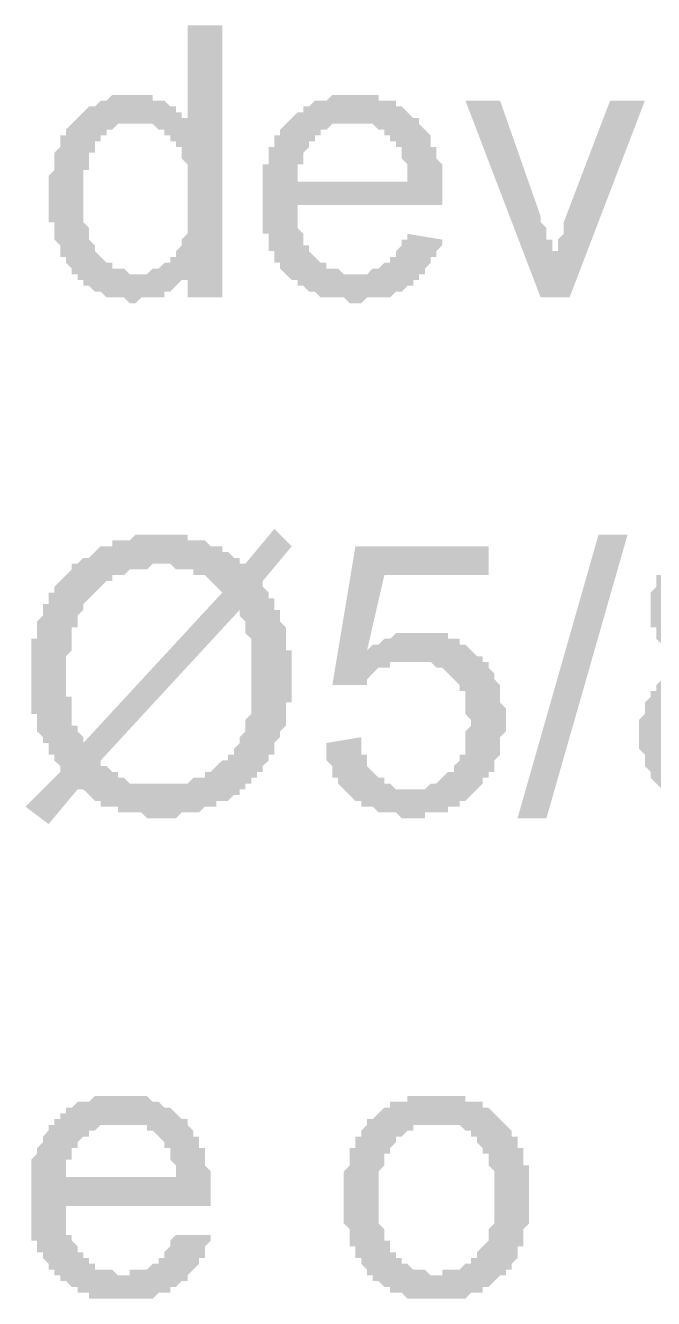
# Model space of a CAD drawing. Header units: millimetres. Extents: x 3949 to 6037, y -1956 to 1273.
# Drawn here: x 4869.92 to 4875.21, y -1666.15 to -1655.41 of the extents above; entities that cross this region are included whole.
import ezdxf

# ---------------------------------------------------------------- set-up
doc = ezdxf.new("R2010")
doc.units = ezdxf.units.MM
doc.layers.add('PADRÃO DE ENTRADA', color=7, linetype='Continuous', lineweight=0)

msp = doc.modelspace()

# ---------------------------------------------------------------- hatches: boundary and pattern name
at = {"layer": 'PADRÃO DE ENTRADA', "transparency": 33554559}
h = msp.add_hatch(color=7, dxfattribs=at)
h.paths.add_polyline_path([(4871.282, -1657.704), (4871.282, -1657.46), (4871.282, -1657.509), (4871.282, -1657.557), (4871.233, -1657.557), (4871.233, -1657.557), (4871.185, -1657.606), (4871.185, -1657.606), (4871.136, -1657.655), (4871.136, -1657.655), (4871.087, -1657.655), (4871.087, -1657.704), (4871.038, -1657.704), (4871.038, -1657.704), (4870.989, -1657.704), (4870.94, -1657.704), (4870.94, -1657.704), (4870.892, -1657.704), (4870.843, -1657.753), (4870.843, -1657.753), (4870.794, -1657.753), (4870.745, -1657.704), (4870.745, -1657.704), (4870.696, -1657.704), (4870.696, -1657.704), (4870.647, -1657.704), (4870.599, -1657.704), (4870.599, -1657.704), (4870.55, -1657.655), (4870.55, -1657.655), (4870.501, -1657.655), (4870.452, -1657.606), (4870.452, -1657.606), (4870.452, -1657.606), (4870.403, -1657.606), (4870.403, -1657.557), (4870.355, -1657.557), (4870.355, -1657.509), (4870.306, -1657.509), (4870.306, -1657.46), (4870.306, -1657.46), (4870.257, -1657.411), (4870.257, -1657.411), (4870.257, -1657.362), (4870.208, -1657.362), (4870.208, -1657.313), (4870.208, -1657.265), (4870.208, -1657.265), (4870.159, -1657.216), (4870.159, -1657.216), (4870.159, -1657.167), (4870.159, -1657.167), (4870.159, -1657.118), (4870.159, -1657.069), (4870.11, -1657.069), (4870.11, -1657.02), (4870.11, -1656.972), (4870.11, -1656.972), (4870.11, -1656.923), (4870.11, -1656.874), (4870.11, -1656.874), (4870.11, -1656.825), (4870.11, -1656.776), (4870.11, -1656.776), (4870.11, -1656.728), (4870.11, -1656.679), (4870.11, -1656.679), (4870.159, -1656.63), (4870.159, -1656.581), (4870.159, -1656.581), (4870.159, -1656.532), (4870.159, -1656.532), (4870.159, -1656.483), (4870.208, -1656.435), (4870.208, -1656.435), (4870.208, -1656.435), (4870.208, -1656.386), (4870.208, -1656.337), (4870.257, -1656.337), (4870.257, -1656.288), (4870.257, -1656.288), (4870.306, -1656.239), (4870.306, -1656.239), (4870.355, -1656.19), (4870.355, -1656.19), (4870.403, -1656.142), (4870.403, -1656.142), (4870.452, -1656.093), (4870.452, -1656.093), (4870.501, -1656.093), (4870.501, -1656.093), (4870.55, -1656.044), (4870.55, -1656.044), (4870.599, -1656.044), (4870.599, -1656.044), (4870.647, -1655.995), (4870.696, -1655.995), (4870.696, -1655.995), (4870.745, -1655.995), (4870.794, -1655.995), (4870.794, -1655.995), (4870.843, -1655.995), (4870.843, -1655.995), (4870.892, -1655.995), (4870.94, -1655.995), (4870.94, -1655.995), (4870.989, -1655.995), (4870.989, -1656.044), (4871.038, -1656.044), (4871.087, -1656.044), (4871.087, -1656.044), (4871.136, -1656.093), (4871.136, -1656.093), (4871.185, -1656.093), (4871.185, -1656.142), (4871.233, -1656.142), (4871.233, -1656.19), (4871.282, -1656.19), (4871.282, -1656.239), (4871.282, -1656.239), (4871.282, -1655.409), (4871.575, -1655.409), (4871.575, -1657.704)], flags=0)
h.paths.add_polyline_path([(4870.403, -1656.874), (4870.403, -1656.923), (4870.403, -1656.923), (4870.403, -1656.972), (4870.403, -1657.02), (4870.403, -1657.069), (4870.403, -1657.069), (4870.452, -1657.118), (4870.452, -1657.118), (4870.452, -1657.167), (4870.452, -1657.216), (4870.452, -1657.216), (4870.501, -1657.265), (4870.501, -1657.265), (4870.501, -1657.313), (4870.501, -1657.313), (4870.55, -1657.362), (4870.55, -1657.362), (4870.55, -1657.362), (4870.599, -1657.411), (4870.599, -1657.411), (4870.647, -1657.411), (4870.647, -1657.46), (4870.696, -1657.46), (4870.696, -1657.46), (4870.745, -1657.46), (4870.794, -1657.509), (4870.794, -1657.509), (4870.843, -1657.509), (4870.843, -1657.509), (4870.892, -1657.509), (4870.94, -1657.509), (4870.94, -1657.509), (4870.989, -1657.46), (4870.989, -1657.46), (4871.038, -1657.46), (4871.038, -1657.46), (4871.087, -1657.411), (4871.136, -1657.411), (4871.136, -1657.411), (4871.136, -1657.362), (4871.185, -1657.362), (4871.185, -1657.313), (4871.185, -1657.313), (4871.233, -1657.265), (4871.233, -1657.265), (4871.233, -1657.216), (4871.233, -1657.216), (4871.282, -1657.167), (4871.282, -1657.167), (4871.282, -1657.118), (4871.282, -1657.069), (4871.282, -1657.069), (4871.282, -1657.02), (4871.282, -1656.972), (4871.282, -1656.923), (4871.282, -1656.923), (4871.282, -1656.874), (4871.282, -1656.825), (4871.282, -1656.825), (4871.282, -1656.776), (4871.282, -1656.728), (4871.282, -1656.679), (4871.282, -1656.679), (4871.282, -1656.63), (4871.282, -1656.581), (4871.282, -1656.581), (4871.233, -1656.532), (4871.233, -1656.532), (4871.233, -1656.483), (4871.233, -1656.483), (4871.233, -1656.435), (4871.185, -1656.435), (4871.185, -1656.386), (4871.185, -1656.386), (4871.136, -1656.386), (4871.136, -1656.337), (4871.087, -1656.337), (4871.087, -1656.288), (4871.038, -1656.288), (4871.038, -1656.288), (4870.989, -1656.239), (4870.989, -1656.239), (4870.94, -1656.239), (4870.892, -1656.239), (4870.892, -1656.239), (4870.843, -1656.239), (4870.843, -1656.239), (4870.794, -1656.239), (4870.794, -1656.239), (4870.745, -1656.239), (4870.745, -1656.239), (4870.696, -1656.239), (4870.647, -1656.288), (4870.647, -1656.288), (4870.599, -1656.288), (4870.599, -1656.337), (4870.55, -1656.337), (4870.55, -1656.386), (4870.55, -1656.386), (4870.501, -1656.386), (4870.501, -1656.435), (4870.501, -1656.435), (4870.501, -1656.483), (4870.452, -1656.483), (4870.452, -1656.532), (4870.452, -1656.532), (4870.452, -1656.581), (4870.452, -1656.63), (4870.403, -1656.63), (4870.403, -1656.679), (4870.403, -1656.728), (4870.403, -1656.728), (4870.403, -1656.776), (4870.403, -1656.825), (4870.403, -1656.874), (4870.403, -1656.874)], flags=0)
h = msp.add_hatch(color=7, dxfattribs=at)
h.paths.add_polyline_path([(4873.137, -1657.167), (4873.43, -1657.216), (4873.43, -1657.216), (4873.43, -1657.265), (4873.381, -1657.313), (4873.381, -1657.313), (4873.381, -1657.362), (4873.333, -1657.362), (4873.333, -1657.411), (4873.333, -1657.411), (4873.284, -1657.46), (4873.284, -1657.46), (4873.284, -1657.509), (4873.235, -1657.509), (4873.235, -1657.557), (4873.186, -1657.557), (4873.186, -1657.606), (4873.186, -1657.606), (4873.137, -1657.606), (4873.137, -1657.606), (4873.089, -1657.655), (4873.089, -1657.655), (4873.04, -1657.655), (4873.04, -1657.655), (4872.991, -1657.704), (4872.942, -1657.704), (4872.942, -1657.704), (4872.893, -1657.704), (4872.844, -1657.704), (4872.844, -1657.704), (4872.796, -1657.704), (4872.747, -1657.753), (4872.747, -1657.753), (4872.698, -1657.753), (4872.698, -1657.753), (4872.649, -1657.753), (4872.649, -1657.753), (4872.6, -1657.704), (4872.551, -1657.704), (4872.551, -1657.704), (4872.503, -1657.704), (4872.454, -1657.704), (4872.454, -1657.704), (4872.405, -1657.704), (4872.356, -1657.655), (4872.356, -1657.655), (4872.307, -1657.655), (4872.307, -1657.655), (4872.259, -1657.606), (4872.259, -1657.606), (4872.21, -1657.606), (4872.21, -1657.557), (4872.161, -1657.557), (4872.161, -1657.557), (4872.112, -1657.509), (4872.112, -1657.509), (4872.112, -1657.509), (4872.063, -1657.46), (4872.063, -1657.46), (4872.063, -1657.411), (4872.014, -1657.411), (4872.014, -1657.362), (4872.014, -1657.362), (4872.014, -1657.313), (4871.966, -1657.313), (4871.966, -1657.265), (4871.966, -1657.216), (4871.966, -1657.216), (4871.966, -1657.167), (4871.917, -1657.167), (4871.917, -1657.118), (4871.917, -1657.069), (4871.917, -1657.069), (4871.917, -1657.02), (4871.917, -1656.972), (4871.917, -1656.923), (4871.917, -1656.923), (4871.917, -1656.874), (4871.917, -1656.825), (4871.917, -1656.825), (4871.917, -1656.776), (4871.917, -1656.728), (4871.917, -1656.679), (4871.917, -1656.679), (4871.917, -1656.63), (4871.917, -1656.581), (4871.966, -1656.581), (4871.966, -1656.532), (4871.966, -1656.532), (4871.966, -1656.483), (4871.966, -1656.435), (4872.014, -1656.435), (4872.014, -1656.386), (4872.014, -1656.386), (4872.014, -1656.337), (4872.063, -1656.337), (4872.063, -1656.288), (4872.063, -1656.288), (4872.112, -1656.239), (4872.112, -1656.239), (4872.112, -1656.239), (4872.161, -1656.19), (4872.161, -1656.19), (4872.21, -1656.142), (4872.21, -1656.142), (4872.259, -1656.142), (4872.259, -1656.093), (4872.307, -1656.093), (4872.307, -1656.093), (4872.356, -1656.044), (4872.356, -1656.044), (4872.405, -1656.044), (4872.405, -1656.044), (4872.454, -1656.044), (4872.503, -1655.995), (4872.503, -1655.995), (4872.551, -1655.995), (4872.6, -1655.995), (4872.6, -1655.995), (4872.649, -1655.995), (4872.698, -1655.995), (4872.698, -1655.995), (4872.698, -1655.995), (4872.747, -1655.995), (4872.796, -1655.995), (4872.796, -1655.995), (4872.844, -1655.995), (4872.893, -1655.995), (4872.893, -1656.044), (4872.942, -1656.044), (4872.942, -1656.044), (4872.991, -1656.044), (4873.04, -1656.044), (4873.04, -1656.093), (4873.089, -1656.093), (4873.089, -1656.093), (4873.137, -1656.142), (4873.137, -1656.142), (4873.186, -1656.19), (4873.186, -1656.19), (4873.235, -1656.19), (4873.235, -1656.239), (4873.235, -1656.239), (4873.284, -1656.288), (4873.284, -1656.288), (4873.284, -1656.288), (4873.333, -1656.337), (4873.333, -1656.337), (4873.333, -1656.386), (4873.333, -1656.435), (4873.381, -1656.435), (4873.381, -1656.483), (4873.381, -1656.483), (4873.381, -1656.532), (4873.381, -1656.532), (4873.43, -1656.581), (4873.43, -1656.63), (4873.43, -1656.63), (4873.43, -1656.679), (4873.43, -1656.728), (4873.43, -1656.776), (4873.43, -1656.776), (4873.43, -1656.825), (4873.43, -1656.874), (4873.43, -1656.874), (4873.43, -1656.923), (4873.43, -1656.923), (4872.21, -1656.923), (4872.21, -1656.972), (4872.21, -1657.02), (4872.21, -1657.02), (4872.21, -1657.069), (4872.21, -1657.118), (4872.21, -1657.118), (4872.259, -1657.167), (4872.259, -1657.216), (4872.259, -1657.216), (4872.259, -1657.265), (4872.307, -1657.265), (4872.307, -1657.313), (4872.307, -1657.313), (4872.356, -1657.362), (4872.356, -1657.362), (4872.356, -1657.362), (4872.405, -1657.411), (4872.405, -1657.411), (4872.454, -1657.411), (4872.454, -1657.46), (4872.503, -1657.46), (4872.551, -1657.46), (4872.551, -1657.46), (4872.6, -1657.509), (4872.6, -1657.509), (4872.649, -1657.509), (4872.698, -1657.509), (4872.698, -1657.509), (4872.747, -1657.509), (4872.747, -1657.509), (4872.796, -1657.509), (4872.844, -1657.46), (4872.844, -1657.46), (4872.893, -1657.46), (4872.893, -1657.46), (4872.942, -1657.411), (4872.942, -1657.411), (4872.991, -1657.411), (4872.991, -1657.362), (4873.04, -1657.362), (4873.04, -1657.313), (4873.04, -1657.313), (4873.089, -1657.265), (4873.089, -1657.265), (4873.089, -1657.216), (4873.137, -1657.216), (4873.137, -1657.167), (4873.137, -1657.167)], flags=0)
h.paths.add_polyline_path([(4872.21, -1656.728), (4873.137, -1656.728), (4873.137, -1656.679), (4873.137, -1656.63), (4873.137, -1656.581), (4873.137, -1656.581), (4873.089, -1656.532), (4873.089, -1656.483), (4873.089, -1656.483), (4873.089, -1656.435), (4873.04, -1656.435), (4873.04, -1656.386), (4873.04, -1656.386), (4872.991, -1656.386), (4872.991, -1656.337), (4872.942, -1656.337), (4872.942, -1656.288), (4872.893, -1656.288), (4872.893, -1656.288), (4872.844, -1656.239), (4872.844, -1656.239), (4872.796, -1656.239), (4872.796, -1656.239), (4872.747, -1656.239), (4872.698, -1656.239), (4872.698, -1656.239), (4872.649, -1656.239), (4872.6, -1656.239), (4872.6, -1656.239), (4872.551, -1656.239), (4872.551, -1656.239), (4872.503, -1656.239), (4872.454, -1656.288), (4872.454, -1656.288), (4872.405, -1656.288), (4872.405, -1656.337), (4872.356, -1656.337), (4872.356, -1656.337), (4872.356, -1656.386), (4872.307, -1656.386), (4872.307, -1656.435), (4872.307, -1656.435), (4872.259, -1656.483), (4872.259, -1656.483), (4872.259, -1656.532), (4872.259, -1656.581), (4872.21, -1656.581), (4872.21, -1656.63), (4872.21, -1656.679), (4872.21, -1656.679), (4872.21, -1656.728)], flags=0)
for points in [[(4874.26, -1657.704), (4873.626, -1656.044), (4873.918, -1656.044), (4874.26, -1657.02), (4874.26, -1657.069), (4874.26, -1657.069), (4874.309, -1657.118), (4874.309, -1657.167), (4874.309, -1657.167), (4874.309, -1657.216), (4874.358, -1657.216), (4874.358, -1657.265), (4874.358, -1657.313), (4874.358, -1657.313), (4874.358, -1657.362), (4874.358, -1657.313), (4874.407, -1657.313), (4874.407, -1657.265), (4874.407, -1657.265), (4874.407, -1657.216), (4874.407, -1657.216), (4874.455, -1657.167), (4874.455, -1657.118), (4874.455, -1657.118), (4874.455, -1657.069), (4874.455, -1657.069), (4874.846, -1656.044), (4875.139, -1656.044), (4874.504, -1657.704)], [(4872.454, -1661.463), (4872.747, -1661.414), (4872.747, -1661.463), (4872.747, -1661.512), (4872.747, -1661.512), (4872.747, -1661.561), (4872.796, -1661.561), (4872.796, -1661.61), (4872.796, -1661.658), (4872.796, -1661.658), (4872.844, -1661.707), (4872.844, -1661.707), (4872.844, -1661.707), (4872.893, -1661.756), (4872.893, -1661.756), (4872.942, -1661.756), (4872.942, -1661.805), (4872.991, -1661.805), (4872.991, -1661.805), (4873.04, -1661.854), (4873.089, -1661.854), (4873.089, -1661.854), (4873.137, -1661.854), (4873.186, -1661.854), (4873.186, -1661.854), (4873.186, -1661.854), (4873.235, -1661.854), (4873.284, -1661.854), (4873.284, -1661.854), (4873.333, -1661.805), (4873.333, -1661.805), (4873.381, -1661.805), (4873.381, -1661.805), (4873.43, -1661.756), (4873.43, -1661.756), (4873.479, -1661.707), (4873.479, -1661.707), (4873.528, -1661.707), (4873.528, -1661.658), (4873.528, -1661.658), (4873.577, -1661.61), (4873.577, -1661.61), (4873.577, -1661.561), (4873.626, -1661.561), (4873.626, -1661.512), (4873.626, -1661.512), (4873.626, -1661.463), (4873.626, -1661.414), (4873.626, -1661.414), (4873.626, -1661.365), (4873.674, -1661.317), (4873.674, -1661.268), (4873.674, -1661.268), (4873.674, -1661.268), (4873.626, -1661.219), (4873.626, -1661.17), (4873.626, -1661.17), (4873.626, -1661.121), (4873.626, -1661.073), (4873.626, -1661.073), (4873.626, -1661.024), (4873.577, -1661.024), (4873.577, -1660.975), (4873.577, -1660.975), (4873.528, -1660.926), (4873.528, -1660.926), (4873.528, -1660.926), (4873.479, -1660.877), (4873.479, -1660.877), (4873.43, -1660.828), (4873.43, -1660.828), (4873.381, -1660.828), (4873.381, -1660.828), (4873.333, -1660.78), (4873.333, -1660.78), (4873.284, -1660.78), (4873.235, -1660.78), (4873.235, -1660.78), (4873.186, -1660.78), (4873.186, -1660.78), (4873.137, -1660.78), (4873.089, -1660.78), (4873.089, -1660.78), (4873.04, -1660.78), (4872.991, -1660.78), (4872.991, -1660.828), (4872.942, -1660.828), (4872.942, -1660.828), (4872.942, -1660.828), (4872.893, -1660.828), (4872.844, -1660.877), (4872.844, -1660.877), (4872.796, -1660.926), (4872.796, -1660.926), (4872.796, -1660.975), (4872.747, -1660.975), (4872.747, -1660.975), (4872.503, -1660.975), (4872.698, -1659.803), (4873.821, -1659.803), (4873.821, -1660.047), (4872.942, -1660.047), (4872.796, -1660.682), (4872.844, -1660.633), (4872.844, -1660.633), (4872.893, -1660.633), (4872.942, -1660.584), (4872.942, -1660.584), (4872.991, -1660.584), (4872.991, -1660.584), (4873.04, -1660.536), (4873.089, -1660.536), (4873.089, -1660.536), (4873.137, -1660.536), (4873.137, -1660.536), (4873.186, -1660.536), (4873.235, -1660.536), (4873.235, -1660.536), (4873.284, -1660.536), (4873.284, -1660.536), (4873.333, -1660.536), (4873.381, -1660.536), (4873.381, -1660.536), (4873.43, -1660.536), (4873.479, -1660.536), (4873.479, -1660.584), (4873.528, -1660.584), (4873.528, -1660.584), (4873.577, -1660.584), (4873.577, -1660.633), (4873.626, -1660.633), (4873.626, -1660.633), (4873.674, -1660.682), (4873.674, -1660.682), (4873.723, -1660.731), (4873.723, -1660.731), (4873.723, -1660.731), (4873.772, -1660.731), (4873.772, -1660.78), (4873.821, -1660.78), (4873.821, -1660.828), (4873.821, -1660.828), (4873.87, -1660.877), (4873.87, -1660.877), (4873.87, -1660.926), (4873.918, -1660.975), (4873.918, -1660.975), (4873.918, -1661.024), (4873.918, -1661.024), (4873.918, -1661.073), (4873.918, -1661.121), (4873.918, -1661.121), (4873.967, -1661.17), (4873.967, -1661.219), (4873.967, -1661.219), (4873.967, -1661.268), (4873.967, -1661.317), (4873.967, -1661.317), (4873.967, -1661.365), (4873.918, -1661.414), (4873.918, -1661.414), (4873.918, -1661.463), (4873.918, -1661.512), (4873.918, -1661.512), (4873.918, -1661.561), (4873.918, -1661.561), (4873.87, -1661.61), (4873.87, -1661.658), (4873.87, -1661.658), (4873.87, -1661.707), (4873.821, -1661.707), (4873.821, -1661.756), (4873.772, -1661.756), (4873.772, -1661.805), (4873.772, -1661.805), (4873.772, -1661.805), (4873.723, -1661.854), (4873.723, -1661.854), (4873.674, -1661.902), (4873.674, -1661.902), (4873.626, -1661.951), (4873.626, -1661.951), (4873.577, -1661.951), (4873.577, -1662), (4873.528, -1662), (4873.528, -1662), (4873.479, -1662), (4873.479, -1662.049), (4873.43, -1662.049), (4873.381, -1662.049), (4873.381, -1662.049), (4873.333, -1662.049), (4873.284, -1662.049), (4873.284, -1662.098), (4873.235, -1662.098), (4873.186, -1662.098), (4873.186, -1662.098), (4873.186, -1662.098), (4873.137, -1662.098), (4873.089, -1662.098), (4873.089, -1662.098), (4873.04, -1662.049), (4872.991, -1662.049), (4872.991, -1662.049), (4872.942, -1662.049), (4872.893, -1662.049), (4872.893, -1662.049), (4872.844, -1662), (4872.844, -1662), (4872.796, -1662), (4872.747, -1662), (4872.747, -1661.951), (4872.698, -1661.951), (4872.698, -1661.951), (4872.649, -1661.902), (4872.649, -1661.902), (4872.649, -1661.902), (4872.6, -1661.854), (4872.6, -1661.854), (4872.551, -1661.805), (4872.551, -1661.805), (4872.551, -1661.756), (4872.503, -1661.756), (4872.503, -1661.707), (4872.503, -1661.707), (4872.503, -1661.658), (4872.454, -1661.61), (4872.454, -1661.61), (4872.454, -1661.561), (4872.454, -1661.561), (4872.454, -1661.512), (4872.454, -1661.463), (4872.454, -1661.463)]]:
    msp.add_hatch(color=7, dxfattribs=at).paths.add_polyline_path(points)
h = msp.add_hatch(color=7, dxfattribs=at)
h.paths.add_polyline_path([(4871.77, -1659.95), (4872.014, -1659.657), (4872.161, -1659.803), (4871.917, -1660.096), (4871.917, -1660.145), (4871.966, -1660.194), (4871.966, -1660.194), (4871.966, -1660.243), (4872.014, -1660.243), (4872.014, -1660.291), (4872.014, -1660.34), (4872.063, -1660.34), (4872.063, -1660.389), (4872.063, -1660.389), (4872.063, -1660.438), (4872.063, -1660.438), (4872.063, -1660.438), (4872.112, -1660.487), (4872.112, -1660.536), (4872.112, -1660.536), (4872.112, -1660.584), (4872.112, -1660.584), (4872.112, -1660.633), (4872.112, -1660.682), (4872.161, -1660.682), (4872.161, -1660.731), (4872.161, -1660.78), (4872.161, -1660.78), (4872.161, -1660.828), (4872.161, -1660.877), (4872.161, -1660.877), (4872.161, -1660.926), (4872.161, -1660.975), (4872.161, -1661.024), (4872.161, -1661.024), (4872.161, -1661.073), (4872.161, -1661.121), (4872.112, -1661.121), (4872.112, -1661.17), (4872.112, -1661.17), (4872.112, -1661.219), (4872.112, -1661.268), (4872.112, -1661.268), (4872.112, -1661.317), (4872.063, -1661.365), (4872.063, -1661.365), (4872.063, -1661.414), (4872.063, -1661.414), (4872.014, -1661.463), (4872.014, -1661.463), (4872.014, -1661.512), (4872.014, -1661.512), (4872.014, -1661.561), (4871.966, -1661.561), (4871.966, -1661.61), (4871.917, -1661.658), (4871.917, -1661.658), (4871.917, -1661.707), (4871.868, -1661.707), (4871.868, -1661.756), (4871.819, -1661.756), (4871.819, -1661.805), (4871.819, -1661.805), (4871.77, -1661.805), (4871.77, -1661.854), (4871.722, -1661.854), (4871.722, -1661.902), (4871.673, -1661.902), (4871.673, -1661.902), (4871.624, -1661.951), (4871.624, -1661.951), (4871.575, -1661.951), (4871.526, -1661.951), (4871.526, -1662), (4871.477, -1662), (4871.477, -1662), (4871.429, -1662), (4871.38, -1662.049), (4871.38, -1662.049), (4871.331, -1662.049), (4871.331, -1662.049), (4871.282, -1662.049), (4871.233, -1662.049), (4871.233, -1662.049), (4871.185, -1662.098), (4871.136, -1662.098), (4871.136, -1662.098), (4871.087, -1662.098), (4871.038, -1662.098), (4871.038, -1662.098), (4870.989, -1662.098), (4870.94, -1662.098), (4870.94, -1662.098), (4870.892, -1662.049), (4870.843, -1662.049), (4870.843, -1662.049), (4870.794, -1662.049), (4870.794, -1662.049), (4870.745, -1662.049), (4870.696, -1662.049), (4870.696, -1662), (4870.647, -1662), (4870.647, -1662), (4870.599, -1662), (4870.599, -1662), (4870.55, -1662), (4870.55, -1661.951), (4870.501, -1661.951), (4870.501, -1661.951), (4870.452, -1661.902), (4870.452, -1661.902), (4870.403, -1661.854), (4870.355, -1661.854), (4870.355, -1661.854), (4870.11, -1662.147), (4869.915, -1662), (4870.208, -1661.707), (4870.208, -1661.658), (4870.159, -1661.61), (4870.159, -1661.61), (4870.159, -1661.561), (4870.11, -1661.561), (4870.11, -1661.512), (4870.11, -1661.463), (4870.062, -1661.463), (4870.062, -1661.414), (4870.062, -1661.414), (4870.013, -1661.365), (4870.013, -1661.365), (4870.013, -1661.317), (4870.013, -1661.317), (4870.013, -1661.317), (4870.013, -1661.268), (4870.013, -1661.219), (4869.964, -1661.219), (4869.964, -1661.17), (4869.964, -1661.17), (4869.964, -1661.121), (4869.964, -1661.073), (4869.964, -1661.073), (4869.964, -1661.024), (4869.964, -1660.975), (4869.964, -1660.975), (4869.964, -1660.926), (4869.964, -1660.877), (4869.964, -1660.877), (4869.964, -1660.828), (4869.964, -1660.78), (4869.964, -1660.78), (4869.964, -1660.731), (4869.964, -1660.682), (4869.964, -1660.682), (4869.964, -1660.633), (4869.964, -1660.584), (4870.013, -1660.584), (4870.013, -1660.536), (4870.013, -1660.536), (4870.013, -1660.487), (4870.013, -1660.438), (4870.013, -1660.438), (4870.062, -1660.389), (4870.062, -1660.389), (4870.062, -1660.34), (4870.062, -1660.291), (4870.11, -1660.291), (4870.11, -1660.291), (4870.11, -1660.243), (4870.11, -1660.194), (4870.159, -1660.194), (4870.159, -1660.145), (4870.159, -1660.145), (4870.208, -1660.096), (4870.208, -1660.096), (4870.257, -1660.047), (4870.257, -1660.047), (4870.306, -1659.998), (4870.306, -1659.998), (4870.306, -1659.95), (4870.355, -1659.95), (4870.355, -1659.95), (4870.403, -1659.901), (4870.452, -1659.901), (4870.452, -1659.901), (4870.501, -1659.852), (4870.501, -1659.852), (4870.501, -1659.852), (4870.55, -1659.803), (4870.599, -1659.803), (4870.599, -1659.803), (4870.647, -1659.803), (4870.647, -1659.754), (4870.696, -1659.754), (4870.745, -1659.754), (4870.745, -1659.754), (4870.794, -1659.754), (4870.794, -1659.754), (4870.843, -1659.706), (4870.892, -1659.706), (4870.892, -1659.706), (4870.94, -1659.706), (4870.989, -1659.706), (4870.989, -1659.706), (4871.038, -1659.706), (4871.038, -1659.706), (4871.087, -1659.706), (4871.136, -1659.706), (4871.185, -1659.706), (4871.185, -1659.706), (4871.233, -1659.706), (4871.282, -1659.706), (4871.282, -1659.754), (4871.331, -1659.754), (4871.331, -1659.754), (4871.38, -1659.754), (4871.429, -1659.754), (4871.429, -1659.754), (4871.429, -1659.754), (4871.477, -1659.803), (4871.526, -1659.803), (4871.526, -1659.803), (4871.575, -1659.803), (4871.575, -1659.852), (4871.624, -1659.852), (4871.624, -1659.852), (4871.673, -1659.901), (4871.722, -1659.901), (4871.722, -1659.95), (4871.77, -1659.95), (4871.77, -1659.95)], flags=0)
h.paths.add_polyline_path([(4871.575, -1660.194), (4871.526, -1660.145), (4871.526, -1660.145), (4871.477, -1660.096), (4871.477, -1660.096), (4871.429, -1660.047), (4871.38, -1660.047), (4871.38, -1660.047), (4871.331, -1660.047), (4871.331, -1659.998), (4871.331, -1659.998), (4871.282, -1659.998), (4871.282, -1659.998), (4871.233, -1659.998), (4871.185, -1659.998), (4871.185, -1659.998), (4871.136, -1659.95), (4871.087, -1659.95), (4871.087, -1659.95), (4871.038, -1659.95), (4871.038, -1659.95), (4870.989, -1659.95), (4870.94, -1659.998), (4870.94, -1659.998), (4870.892, -1659.998), (4870.843, -1659.998), (4870.843, -1659.998), (4870.794, -1659.998), (4870.794, -1659.998), (4870.745, -1660.047), (4870.745, -1660.047), (4870.696, -1660.047), (4870.647, -1660.047), (4870.647, -1660.096), (4870.599, -1660.096), (4870.599, -1660.096), (4870.55, -1660.145), (4870.55, -1660.145), (4870.501, -1660.194), (4870.501, -1660.194), (4870.501, -1660.194), (4870.452, -1660.243), (4870.452, -1660.243), (4870.452, -1660.243), (4870.403, -1660.291), (4870.403, -1660.291), (4870.403, -1660.34), (4870.403, -1660.34), (4870.355, -1660.389), (4870.355, -1660.389), (4870.355, -1660.438), (4870.355, -1660.487), (4870.306, -1660.487), (4870.306, -1660.536), (4870.306, -1660.536), (4870.306, -1660.584), (4870.306, -1660.633), (4870.306, -1660.633), (4870.306, -1660.682), (4870.257, -1660.731), (4870.257, -1660.731), (4870.257, -1660.78), (4870.257, -1660.828), (4870.257, -1660.877), (4870.257, -1660.877), (4870.257, -1660.926), (4870.257, -1660.975), (4870.257, -1661.024), (4870.257, -1661.024), (4870.257, -1661.073), (4870.306, -1661.073), (4870.306, -1661.121), (4870.306, -1661.17), (4870.306, -1661.17), (4870.306, -1661.219), (4870.306, -1661.219), (4870.306, -1661.219), (4870.306, -1661.268), (4870.306, -1661.317), (4870.355, -1661.317), (4870.355, -1661.365), (4870.355, -1661.365), (4870.403, -1661.414), (4870.403, -1661.463), (4870.403, -1661.463)], flags=0)
h.paths.add_polyline_path([(4871.722, -1660.34), (4870.55, -1661.61), (4870.55, -1661.658), (4870.599, -1661.658), (4870.647, -1661.707), (4870.647, -1661.707), (4870.696, -1661.707), (4870.696, -1661.756), (4870.745, -1661.756), (4870.745, -1661.756), (4870.745, -1661.756), (4870.794, -1661.805), (4870.843, -1661.805), (4870.843, -1661.805), (4870.892, -1661.805), (4870.892, -1661.805), (4870.94, -1661.805), (4870.989, -1661.805), (4870.989, -1661.805), (4871.038, -1661.805), (4871.038, -1661.805), (4871.087, -1661.805), (4871.136, -1661.805), (4871.136, -1661.805), (4871.185, -1661.805), (4871.233, -1661.805), (4871.233, -1661.805), (4871.282, -1661.805), (4871.282, -1661.805), (4871.331, -1661.756), (4871.38, -1661.756), (4871.38, -1661.756), (4871.429, -1661.756), (4871.429, -1661.707), (4871.477, -1661.707), (4871.477, -1661.707), (4871.526, -1661.658), (4871.526, -1661.658), (4871.575, -1661.61), (4871.575, -1661.61), (4871.624, -1661.61), (4871.624, -1661.561), (4871.624, -1661.561), (4871.673, -1661.561), (4871.673, -1661.512), (4871.673, -1661.512), (4871.722, -1661.463), (4871.722, -1661.463), (4871.722, -1661.414), (4871.722, -1661.414), (4871.77, -1661.365), (4871.77, -1661.317), (4871.77, -1661.317), (4871.77, -1661.268), (4871.77, -1661.268), (4871.819, -1661.219), (4871.819, -1661.17), (4871.819, -1661.17), (4871.819, -1661.121), (4871.819, -1661.073), (4871.819, -1661.073), (4871.819, -1661.024), (4871.819, -1660.975), (4871.819, -1660.975), (4871.819, -1660.926), (4871.819, -1660.926), (4871.819, -1660.877), (4871.819, -1660.828), (4871.819, -1660.78), (4871.819, -1660.78), (4871.819, -1660.731), (4871.819, -1660.682), (4871.819, -1660.682), (4871.819, -1660.633), (4871.819, -1660.633), (4871.819, -1660.584), (4871.77, -1660.536), (4871.77, -1660.536), (4871.77, -1660.487), (4871.77, -1660.487), (4871.77, -1660.438), (4871.722, -1660.389), (4871.722, -1660.389), (4871.722, -1660.34), (4871.722, -1660.34)], flags=0)
h = msp.add_hatch(color=7, dxfattribs=at)
h.paths.add_polyline_path([(4875.53, -1660.78), (4875.481, -1660.78), (4875.481, -1660.78), (4875.432, -1660.78), (4875.432, -1660.731), (4875.383, -1660.731), (4875.383, -1660.682), (4875.334, -1660.682), (4875.334, -1660.682), (4875.285, -1660.633), (4875.285, -1660.633), (4875.285, -1660.633), (4875.237, -1660.584), (4875.237, -1660.584), (4875.237, -1660.536), (4875.237, -1660.487), (4875.188, -1660.487), (4875.188, -1660.438), (4875.188, -1660.438), (4875.188, -1660.389), (4875.188, -1660.34), (4875.188, -1660.34), (4875.188, -1660.291), (4875.188, -1660.291), (4875.188, -1660.243), (4875.188, -1660.194), (4875.188, -1660.194), (4875.237, -1660.145), (4875.237, -1660.096), (4875.237, -1660.096), (4875.237, -1660.047), (4875.285, -1660.047), (4875.285, -1659.998), (4875.285, -1659.998), (4875.334, -1659.95), (4875.334, -1659.95), (4875.383, -1659.901), (4875.383, -1659.901), (4875.383, -1659.901), (4875.432, -1659.852), (4875.432, -1659.852), (4875.481, -1659.852), (4875.481, -1659.803), (4875.53, -1659.803), (4875.53, -1659.803), (4875.578, -1659.803), (4875.578, -1659.754), (4875.627, -1659.754), (4875.676, -1659.754), (4875.676, -1659.754), (4875.725, -1659.754), (4875.774, -1659.754), (4875.774, -1659.754), (4875.822, -1659.754), (4875.871, -1659.754), (4875.871, -1659.754), (4875.92, -1659.754), (4875.969, -1659.754), (4875.969, -1659.754), (4876.018, -1659.754), (4876.067, -1659.754), (4876.067, -1659.754), (4876.115, -1659.803), (4876.115, -1659.803), (4876.164, -1659.803), (4876.213, -1659.803), (4876.213, -1659.852), (4876.262, -1659.852), (4876.262, -1659.852), (4876.311, -1659.901), (4876.311, -1659.901), (4876.311, -1659.901), (4876.359, -1659.95), (4876.359, -1659.95), (4876.408, -1659.998), (4876.408, -1659.998), (4876.408, -1660.047), (4876.457, -1660.047), (4876.457, -1660.096), (4876.457, -1660.096), (4876.506, -1660.145), (4876.506, -1660.194), (4876.506, -1660.194), (4876.506, -1660.243), (4876.506, -1660.291), (4876.506, -1660.291), (4876.506, -1660.34), (4876.506, -1660.34), (4876.506, -1660.389), (4876.506, -1660.389), (4876.506, -1660.438), (4876.506, -1660.487), (4876.506, -1660.487), (4876.457, -1660.536), (4876.457, -1660.536), (4876.457, -1660.584), (4876.457, -1660.633), (4876.408, -1660.633), (4876.408, -1660.633), (4876.408, -1660.682), (4876.359, -1660.682), (4876.359, -1660.682), (4876.311, -1660.731), (4876.311, -1660.731), (4876.262, -1660.731), (4876.262, -1660.78), (4876.213, -1660.78), (4876.164, -1660.78), (4876.164, -1660.78), (4876.213, -1660.828), (4876.262, -1660.828), (4876.262, -1660.828), (4876.311, -1660.828), (4876.311, -1660.877), (4876.359, -1660.877), (4876.359, -1660.877), (4876.408, -1660.926), (4876.408, -1660.926), (4876.457, -1660.975), (4876.457, -1660.975), (4876.506, -1661.024), (4876.506, -1661.024), (4876.506, -1661.024), (4876.555, -1661.073), (4876.555, -1661.121), (4876.555, -1661.121), (4876.555, -1661.17), (4876.604, -1661.17), (4876.604, -1661.219), (4876.604, -1661.268), (4876.604, -1661.268), (4876.604, -1661.317), (4876.604, -1661.365), (4876.604, -1661.365), (4876.604, -1661.365), (4876.604, -1661.414), (4876.604, -1661.463), (4876.604, -1661.463), (4876.604, -1661.512), (4876.604, -1661.561), (4876.604, -1661.561), (4876.555, -1661.61), (4876.555, -1661.61), (4876.555, -1661.658), (4876.555, -1661.707), (4876.506, -1661.707), (4876.506, -1661.756), (4876.506, -1661.756), (4876.457, -1661.805), (4876.457, -1661.805), (4876.457, -1661.854), (4876.408, -1661.854), (4876.408, -1661.902), (4876.359, -1661.902), (4876.359, -1661.902), (4876.311, -1661.951), (4876.311, -1661.951), (4876.262, -1661.951), (4876.262, -1662), (4876.213, -1662), (4876.213, -1662), (4876.164, -1662.049), (4876.164, -1662.049), (4876.115, -1662.049), (4876.067, -1662.049), (4876.067, -1662.049), (4876.018, -1662.049), (4875.969, -1662.049), (4875.969, -1662.098), (4875.92, -1662.098), (4875.871, -1662.098), (4875.871, -1662.098), (4875.871, -1662.098), (4875.822, -1662.098), (4875.774, -1662.098), (4875.774, -1662.098), (4875.725, -1662.049), (4875.676, -1662.049), (4875.676, -1662.049), (4875.627, -1662.049), (4875.578, -1662.049), (4875.578, -1662.049), (4875.53, -1662.049), (4875.53, -1662), (4875.481, -1662), (4875.432, -1662), (4875.432, -1661.951), (4875.383, -1661.951), (4875.383, -1661.951), (4875.334, -1661.902), (4875.334, -1661.902), (4875.285, -1661.902), (4875.285, -1661.902), (4875.285, -1661.854), (4875.285, -1661.854), (4875.237, -1661.805), (4875.237, -1661.805), (4875.188, -1661.756), (4875.188, -1661.756), (4875.188, -1661.707), (4875.139, -1661.658), (4875.139, -1661.658), (4875.139, -1661.61), (4875.139, -1661.61), (4875.139, -1661.561), (4875.09, -1661.512), (4875.09, -1661.512), (4875.09, -1661.463), (4875.09, -1661.463), (4875.09, -1661.414), (4875.09, -1661.365), (4875.09, -1661.365), (4875.09, -1661.317), (4875.09, -1661.268), (4875.09, -1661.268), (4875.139, -1661.219), (4875.139, -1661.17), (4875.139, -1661.17), (4875.139, -1661.121), (4875.139, -1661.121), (4875.188, -1661.073), (4875.188, -1661.024), (4875.188, -1661.024), (4875.237, -1661.024), (4875.237, -1660.975), (4875.237, -1660.975), (4875.285, -1660.926), (4875.285, -1660.926), (4875.334, -1660.877), (4875.334, -1660.877), (4875.383, -1660.877), (4875.383, -1660.828), (4875.432, -1660.828), (4875.481, -1660.828), (4875.481, -1660.828), (4875.53, -1660.78), (4875.53, -1660.78)], flags=0)
h.paths.add_polyline_path([(4875.481, -1660.34), (4875.481, -1660.34), (4875.481, -1660.389), (4875.481, -1660.438), (4875.481, -1660.438), (4875.53, -1660.487), (4875.53, -1660.487), (4875.53, -1660.536), (4875.53, -1660.536), (4875.578, -1660.584), (4875.578, -1660.584), (4875.627, -1660.584), (4875.627, -1660.633), (4875.676, -1660.633), (4875.676, -1660.633), (4875.725, -1660.682), (4875.725, -1660.682), (4875.774, -1660.682), (4875.822, -1660.682), (4875.822, -1660.682), (4875.871, -1660.682), (4875.871, -1660.682), (4875.92, -1660.682), (4875.969, -1660.682), (4875.969, -1660.682), (4876.018, -1660.682), (4876.018, -1660.633), (4876.067, -1660.633), (4876.067, -1660.633), (4876.115, -1660.584), (4876.115, -1660.584), (4876.164, -1660.584), (4876.164, -1660.536), (4876.164, -1660.536), (4876.213, -1660.487), (4876.213, -1660.438), (4876.213, -1660.438), (4876.213, -1660.389), (4876.213, -1660.389), (4876.213, -1660.34), (4876.213, -1660.291), (4876.213, -1660.291), (4876.213, -1660.243), (4876.213, -1660.194), (4876.213, -1660.194), (4876.164, -1660.145), (4876.164, -1660.145), (4876.164, -1660.096), (4876.115, -1660.096), (4876.115, -1660.096), (4876.115, -1660.047), (4876.067, -1660.047), (4876.067, -1659.998), (4876.018, -1659.998), (4875.969, -1659.998), (4875.969, -1659.998), (4875.92, -1659.998), (4875.92, -1659.998), (4875.871, -1659.95), (4875.871, -1659.95), (4875.822, -1659.95), (4875.774, -1659.998), (4875.774, -1659.998), (4875.725, -1659.998), (4875.676, -1659.998), (4875.676, -1659.998), (4875.627, -1660.047), (4875.627, -1660.047), (4875.578, -1660.047), (4875.578, -1660.096), (4875.578, -1660.096), (4875.53, -1660.145), (4875.53, -1660.145), (4875.53, -1660.194), (4875.481, -1660.194), (4875.481, -1660.243), (4875.481, -1660.243), (4875.481, -1660.291), (4875.481, -1660.34)], flags=0)
h.paths.add_polyline_path([(4875.383, -1661.365), (4875.383, -1661.414), (4875.383, -1661.463), (4875.383, -1661.463), (4875.383, -1661.512), (4875.432, -1661.512), (4875.432, -1661.561), (4875.432, -1661.61), (4875.432, -1661.61), (4875.481, -1661.658), (4875.481, -1661.658), (4875.481, -1661.707), (4875.53, -1661.707), (4875.53, -1661.756), (4875.578, -1661.756), (4875.578, -1661.756), (4875.627, -1661.805), (4875.627, -1661.805), (4875.676, -1661.805), (4875.725, -1661.805), (4875.725, -1661.854), (4875.774, -1661.854), (4875.774, -1661.854), (4875.822, -1661.854), (4875.871, -1661.854), (4875.871, -1661.854), (4875.92, -1661.854), (4875.969, -1661.854), (4875.969, -1661.854), (4876.018, -1661.805), (4876.067, -1661.805), (4876.067, -1661.805), (4876.115, -1661.805), (4876.115, -1661.756), (4876.164, -1661.756), (4876.164, -1661.756), (4876.213, -1661.707), (4876.213, -1661.707), (4876.213, -1661.658), (4876.262, -1661.658), (4876.262, -1661.61), (4876.262, -1661.61), (4876.311, -1661.561), (4876.311, -1661.561), (4876.311, -1661.512), (4876.311, -1661.463), (4876.311, -1661.463), (4876.311, -1661.414), (4876.311, -1661.414), (4876.311, -1661.365), (4876.311, -1661.317), (4876.311, -1661.268), (4876.311, -1661.268), (4876.311, -1661.219), (4876.311, -1661.219), (4876.262, -1661.17), (4876.262, -1661.17), (4876.262, -1661.121), (4876.213, -1661.121), (4876.213, -1661.073), (4876.164, -1661.073), (4876.164, -1661.024), (4876.115, -1661.024), (4876.115, -1660.975), (4876.067, -1660.975), (4876.067, -1660.975), (4876.018, -1660.975), (4876.018, -1660.926), (4875.969, -1660.926), (4875.92, -1660.926), (4875.92, -1660.926), (4875.871, -1660.926), (4875.871, -1660.926), (4875.822, -1660.926), (4875.774, -1660.926), (4875.725, -1660.926), (4875.725, -1660.926), (4875.676, -1660.926), (4875.676, -1660.975), (4875.627, -1660.975), (4875.627, -1660.975), (4875.578, -1661.024), (4875.578, -1661.024), (4875.53, -1661.024), (4875.53, -1661.073), (4875.481, -1661.073), (4875.481, -1661.121), (4875.481, -1661.121), (4875.432, -1661.17), (4875.432, -1661.17), (4875.432, -1661.219), (4875.432, -1661.219), (4875.383, -1661.268), (4875.383, -1661.317), (4875.383, -1661.317), (4875.383, -1661.365), (4875.383, -1661.365)], flags=0)
h = msp.add_hatch(color=7, dxfattribs=at)
h.paths.add_polyline_path([(4871.185, -1665.613), (4871.477, -1665.613), (4871.477, -1665.662), (4871.429, -1665.71), (4871.429, -1665.71), (4871.429, -1665.759), (4871.429, -1665.808), (4871.38, -1665.808), (4871.38, -1665.857), (4871.38, -1665.857), (4871.331, -1665.906), (4871.331, -1665.906), (4871.282, -1665.955), (4871.282, -1665.955), (4871.282, -1666.003), (4871.233, -1666.003), (4871.233, -1666.003), (4871.233, -1666.003), (4871.185, -1666.052), (4871.185, -1666.052), (4871.136, -1666.052), (4871.136, -1666.101), (4871.087, -1666.101), (4871.038, -1666.101), (4871.038, -1666.101), (4870.989, -1666.15), (4870.989, -1666.15), (4870.94, -1666.15), (4870.892, -1666.15), (4870.892, -1666.15), (4870.843, -1666.15), (4870.794, -1666.15), (4870.794, -1666.15), (4870.745, -1666.15), (4870.745, -1666.15), (4870.696, -1666.15), (4870.647, -1666.15), (4870.647, -1666.15), (4870.599, -1666.15), (4870.55, -1666.15), (4870.55, -1666.15), (4870.501, -1666.15), (4870.452, -1666.15), (4870.452, -1666.101), (4870.403, -1666.101), (4870.403, -1666.101), (4870.355, -1666.101), (4870.355, -1666.052), (4870.306, -1666.052), (4870.306, -1666.052), (4870.257, -1666.003), (4870.257, -1666.003), (4870.208, -1666.003), (4870.208, -1665.955), (4870.159, -1665.955), (4870.159, -1665.955), (4870.159, -1665.906), (4870.11, -1665.906), (4870.11, -1665.857), (4870.11, -1665.857), (4870.062, -1665.808), (4870.062, -1665.808), (4870.062, -1665.759), (4870.013, -1665.759), (4870.013, -1665.71), (4870.013, -1665.71), (4870.013, -1665.662), (4869.964, -1665.662), (4869.964, -1665.613), (4869.964, -1665.564), (4869.964, -1665.564), (4869.964, -1665.515), (4869.964, -1665.466), (4869.964, -1665.466), (4869.964, -1665.418), (4869.964, -1665.369), (4869.964, -1665.32), (4869.964, -1665.32), (4869.964, -1665.271), (4869.964, -1665.222), (4869.964, -1665.222), (4869.964, -1665.173), (4869.964, -1665.125), (4869.964, -1665.125), (4869.964, -1665.076), (4869.964, -1665.027), (4869.964, -1665.027), (4869.964, -1664.978), (4870.013, -1664.929), (4870.013, -1664.929), (4870.013, -1664.881), (4870.013, -1664.881), (4870.062, -1664.832), (4870.062, -1664.832), (4870.062, -1664.783), (4870.062, -1664.783), (4870.11, -1664.734), (4870.11, -1664.734), (4870.11, -1664.685), (4870.159, -1664.685), (4870.159, -1664.685), (4870.159, -1664.636), (4870.208, -1664.636), (4870.208, -1664.588), (4870.257, -1664.588), (4870.257, -1664.539), (4870.306, -1664.539), (4870.306, -1664.539), (4870.355, -1664.49), (4870.403, -1664.49), (4870.403, -1664.49), (4870.452, -1664.49), (4870.452, -1664.49), (4870.501, -1664.441), (4870.501, -1664.441), (4870.55, -1664.441), (4870.599, -1664.441), (4870.599, -1664.441), (4870.647, -1664.441), (4870.696, -1664.441), (4870.696, -1664.441), (4870.696, -1664.441), (4870.745, -1664.441), (4870.794, -1664.441), (4870.843, -1664.441), (4870.843, -1664.441), (4870.892, -1664.441), (4870.892, -1664.441), (4870.94, -1664.441), (4870.989, -1664.49), (4870.989, -1664.49), (4871.038, -1664.49), (4871.038, -1664.49), (4871.087, -1664.539), (4871.087, -1664.539), (4871.136, -1664.539), (4871.185, -1664.588), (4871.185, -1664.588), (4871.185, -1664.588), (4871.233, -1664.636), (4871.233, -1664.636), (4871.282, -1664.636), (4871.282, -1664.685), (4871.282, -1664.685), (4871.331, -1664.734), (4871.331, -1664.734), (4871.331, -1664.783), (4871.38, -1664.783), (4871.38, -1664.832), (4871.38, -1664.832), (4871.38, -1664.881), (4871.429, -1664.881), (4871.429, -1664.929), (4871.429, -1664.978), (4871.429, -1664.978), (4871.429, -1665.027), (4871.477, -1665.076), (4871.477, -1665.076), (4871.477, -1665.125), (4871.477, -1665.173), (4871.477, -1665.173), (4871.477, -1665.222), (4871.477, -1665.271), (4871.477, -1665.271), (4871.477, -1665.32), (4871.477, -1665.369), (4871.477, -1665.369), (4870.257, -1665.369), (4870.257, -1665.418), (4870.257, -1665.466), (4870.257, -1665.466), (4870.257, -1665.515), (4870.257, -1665.564), (4870.257, -1665.564), (4870.257, -1665.613), (4870.306, -1665.613), (4870.306, -1665.662), (4870.306, -1665.662), (4870.355, -1665.71), (4870.355, -1665.71), (4870.355, -1665.759), (4870.403, -1665.759), (4870.403, -1665.808), (4870.403, -1665.808), (4870.452, -1665.808), (4870.452, -1665.857), (4870.501, -1665.857), (4870.501, -1665.906), (4870.55, -1665.906), (4870.55, -1665.906), (4870.599, -1665.906), (4870.647, -1665.906), (4870.647, -1665.906), (4870.696, -1665.955), (4870.745, -1665.955), (4870.745, -1665.955), (4870.794, -1665.955), (4870.794, -1665.906), (4870.843, -1665.906), (4870.892, -1665.906), (4870.892, -1665.906), (4870.94, -1665.906), (4870.94, -1665.906), (4870.989, -1665.857), (4870.989, -1665.857), (4871.038, -1665.857), (4871.038, -1665.808), (4871.087, -1665.808), (4871.087, -1665.759), (4871.087, -1665.759), (4871.136, -1665.71), (4871.136, -1665.71), (4871.136, -1665.662), (4871.185, -1665.613), (4871.185, -1665.613), (4871.185, -1665.613)], flags=0)
h.paths.add_polyline_path([(4870.257, -1665.125), (4871.185, -1665.125), (4871.185, -1665.076), (4871.185, -1665.076), (4871.185, -1665.027), (4871.136, -1664.978), (4871.136, -1664.978), (4871.136, -1664.929), (4871.136, -1664.929), (4871.136, -1664.881), (4871.087, -1664.881), (4871.087, -1664.832), (4871.087, -1664.832), (4871.038, -1664.783), (4871.038, -1664.783), (4870.989, -1664.734), (4870.989, -1664.734), (4870.94, -1664.734), (4870.94, -1664.685), (4870.892, -1664.685), (4870.892, -1664.685), (4870.843, -1664.685), (4870.794, -1664.685), (4870.794, -1664.685), (4870.745, -1664.685), (4870.745, -1664.685), (4870.696, -1664.685), (4870.647, -1664.685), (4870.647, -1664.685), (4870.599, -1664.685), (4870.55, -1664.685), (4870.55, -1664.685), (4870.501, -1664.734), (4870.501, -1664.734), (4870.452, -1664.734), (4870.452, -1664.783), (4870.403, -1664.783), (4870.403, -1664.783), (4870.355, -1664.832), (4870.355, -1664.832), (4870.355, -1664.881), (4870.306, -1664.881), (4870.306, -1664.929), (4870.306, -1664.929), (4870.306, -1664.978), (4870.257, -1664.978), (4870.257, -1665.027), (4870.257, -1665.076), (4870.257, -1665.076), (4870.257, -1665.125), (4870.257, -1665.125)], flags=0)
h = msp.add_hatch(color=7, dxfattribs=at)
h.paths.add_polyline_path([(4872.6, -1665.32), (4872.6, -1665.271), (4872.6, -1665.222), (4872.6, -1665.173), (4872.6, -1665.173), (4872.6, -1665.125), (4872.6, -1665.076), (4872.649, -1665.027), (4872.649, -1665.027), (4872.649, -1664.978), (4872.649, -1664.978), (4872.649, -1664.929), (4872.649, -1664.881), (4872.698, -1664.881), (4872.698, -1664.832), (4872.698, -1664.832), (4872.698, -1664.783), (4872.747, -1664.783), (4872.747, -1664.734), (4872.747, -1664.734), (4872.796, -1664.685), (4872.796, -1664.685), (4872.796, -1664.636), (4872.844, -1664.636), (4872.844, -1664.636), (4872.844, -1664.636), (4872.893, -1664.588), (4872.893, -1664.588), (4872.942, -1664.539), (4872.942, -1664.539), (4872.991, -1664.539), (4872.991, -1664.49), (4873.04, -1664.49), (4873.089, -1664.49), (4873.089, -1664.49), (4873.137, -1664.49), (4873.137, -1664.441), (4873.186, -1664.441), (4873.235, -1664.441), (4873.235, -1664.441), (4873.284, -1664.441), (4873.333, -1664.441), (4873.333, -1664.441), (4873.381, -1664.441), (4873.381, -1664.441), (4873.43, -1664.441), (4873.43, -1664.441), (4873.479, -1664.441), (4873.528, -1664.441), (4873.528, -1664.441), (4873.577, -1664.441), (4873.626, -1664.441), (4873.626, -1664.49), (4873.674, -1664.49), (4873.674, -1664.49), (4873.723, -1664.49), (4873.772, -1664.49), (4873.772, -1664.539), (4873.821, -1664.539), (4873.821, -1664.539), (4873.87, -1664.588), (4873.87, -1664.588), (4873.918, -1664.636), (4873.918, -1664.636), (4873.918, -1664.636), (4873.967, -1664.685), (4873.967, -1664.685), (4874.016, -1664.734), (4874.016, -1664.734), (4874.016, -1664.783), (4874.065, -1664.783), (4874.065, -1664.832), (4874.065, -1664.832), (4874.065, -1664.881), (4874.114, -1664.881), (4874.114, -1664.929), (4874.114, -1664.978), (4874.114, -1664.978), (4874.114, -1665.027), (4874.163, -1665.027), (4874.163, -1665.076), (4874.163, -1665.125), (4874.163, -1665.125), (4874.163, -1665.173), (4874.163, -1665.222), (4874.163, -1665.271), (4874.163, -1665.271), (4874.163, -1665.32), (4874.163, -1665.369), (4874.163, -1665.369), (4874.163, -1665.418), (4874.163, -1665.466), (4874.163, -1665.515), (4874.163, -1665.515), (4874.114, -1665.564), (4874.114, -1665.564), (4874.114, -1665.613), (4874.114, -1665.662), (4874.114, -1665.662), (4874.114, -1665.71), (4874.065, -1665.71), (4874.065, -1665.759), (4874.065, -1665.759), (4874.065, -1665.759), (4874.065, -1665.808), (4874.016, -1665.857), (4874.016, -1665.857), (4874.016, -1665.906), (4873.967, -1665.906), (4873.967, -1665.955), (4873.918, -1665.955), (4873.918, -1665.955), (4873.87, -1666.003), (4873.87, -1666.003), (4873.821, -1666.052), (4873.821, -1666.052), (4873.772, -1666.052), (4873.772, -1666.101), (4873.723, -1666.101), (4873.674, -1666.101), (4873.674, -1666.101), (4873.626, -1666.15), (4873.626, -1666.15), (4873.577, -1666.15), (4873.528, -1666.15), (4873.528, -1666.15), (4873.479, -1666.15), (4873.43, -1666.15), (4873.43, -1666.15), (4873.381, -1666.15), (4873.381, -1666.15), (4873.333, -1666.15), (4873.333, -1666.15), (4873.284, -1666.15), (4873.235, -1666.15), (4873.235, -1666.15), (4873.186, -1666.15), (4873.137, -1666.15), (4873.137, -1666.15), (4873.089, -1666.101), (4873.089, -1666.101), (4873.04, -1666.101), (4872.991, -1666.101), (4872.991, -1666.052), (4872.942, -1666.052), (4872.942, -1666.052), (4872.893, -1666.003), (4872.893, -1666.003), (4872.844, -1666.003), (4872.844, -1665.955), (4872.796, -1665.955), (4872.796, -1665.906), (4872.796, -1665.906), (4872.747, -1665.857), (4872.747, -1665.857), (4872.747, -1665.808), (4872.698, -1665.808), (4872.698, -1665.759), (4872.698, -1665.759), (4872.698, -1665.71), (4872.649, -1665.71), (4872.649, -1665.662), (4872.649, -1665.662), (4872.649, -1665.613), (4872.649, -1665.564), (4872.649, -1665.564), (4872.6, -1665.515), (4872.6, -1665.466), (4872.6, -1665.466), (4872.6, -1665.418), (4872.6, -1665.369), (4872.6, -1665.369), (4872.6, -1665.32), (4872.6, -1665.32)], flags=0)
h.paths.add_polyline_path([(4872.893, -1665.32), (4872.893, -1665.32), (4872.893, -1665.369), (4872.893, -1665.418), (4872.893, -1665.466), (4872.893, -1665.466), (4872.893, -1665.515), (4872.942, -1665.564), (4872.942, -1665.564), (4872.942, -1665.613), (4872.942, -1665.613), (4872.942, -1665.662), (4872.991, -1665.662), (4872.991, -1665.71), (4872.991, -1665.71), (4872.991, -1665.759), (4873.04, -1665.759), (4873.04, -1665.759), (4873.04, -1665.808), (4873.089, -1665.808), (4873.089, -1665.857), (4873.137, -1665.857), (4873.137, -1665.857), (4873.186, -1665.906), (4873.186, -1665.906), (4873.235, -1665.906), (4873.284, -1665.906), (4873.284, -1665.906), (4873.333, -1665.955), (4873.333, -1665.955), (4873.381, -1665.955), (4873.43, -1665.955), (4873.43, -1665.906), (4873.479, -1665.906), (4873.528, -1665.906), (4873.528, -1665.906), (4873.577, -1665.906), (4873.577, -1665.906), (4873.626, -1665.857), (4873.626, -1665.857), (4873.674, -1665.857), (4873.674, -1665.808), (4873.723, -1665.808), (4873.723, -1665.759), (4873.723, -1665.759), (4873.772, -1665.71), (4873.772, -1665.71), (4873.772, -1665.71), (4873.821, -1665.662), (4873.821, -1665.613), (4873.821, -1665.613), (4873.821, -1665.564), (4873.821, -1665.564), (4873.87, -1665.515), (4873.87, -1665.466), (4873.87, -1665.466), (4873.87, -1665.418), (4873.87, -1665.369), (4873.87, -1665.32), (4873.87, -1665.32), (4873.87, -1665.271), (4873.87, -1665.271), (4873.87, -1665.222), (4873.87, -1665.173), (4873.87, -1665.125), (4873.87, -1665.125), (4873.87, -1665.076), (4873.821, -1665.027), (4873.821, -1665.027), (4873.821, -1664.978), (4873.821, -1664.978), (4873.821, -1664.929), (4873.772, -1664.929), (4873.772, -1664.881), (4873.772, -1664.881), (4873.723, -1664.832), (4873.723, -1664.832), (4873.723, -1664.783), (4873.674, -1664.783), (4873.674, -1664.734), (4873.626, -1664.734), (4873.626, -1664.734), (4873.577, -1664.685), (4873.577, -1664.685), (4873.528, -1664.685), (4873.479, -1664.685), (4873.479, -1664.685), (4873.43, -1664.685), (4873.381, -1664.685), (4873.381, -1664.685), (4873.333, -1664.685), (4873.333, -1664.685), (4873.284, -1664.685), (4873.235, -1664.685), (4873.235, -1664.685), (4873.186, -1664.685), (4873.186, -1664.734), (4873.137, -1664.734), (4873.137, -1664.734), (4873.089, -1664.783), (4873.089, -1664.783), (4873.04, -1664.783), (4873.04, -1664.832), (4873.04, -1664.832), (4872.991, -1664.881), (4872.991, -1664.881), (4872.991, -1664.929), (4872.942, -1664.929), (4872.942, -1664.978), (4872.942, -1664.978), (4872.942, -1665.027), (4872.942, -1665.027), (4872.893, -1665.076), (4872.893, -1665.125), (4872.893, -1665.125), (4872.893, -1665.173), (4872.893, -1665.222), (4872.893, -1665.271), (4872.893, -1665.271), (4872.893, -1665.32)], flags=0)

# ---------------------------------------------------------------- linework, layer by layer
at = {"layer": 'PADRÃO DE ENTRADA', "color": 7, "lineweight": 0, "transparency": 33554559}
msp.add_solid([(4874.065, -1662.098), (4874.748, -1659.706), (4874.309, -1662.098), (4874.993, -1659.706)], dxfattribs=at)

doc.saveas('drawing.dxf')
